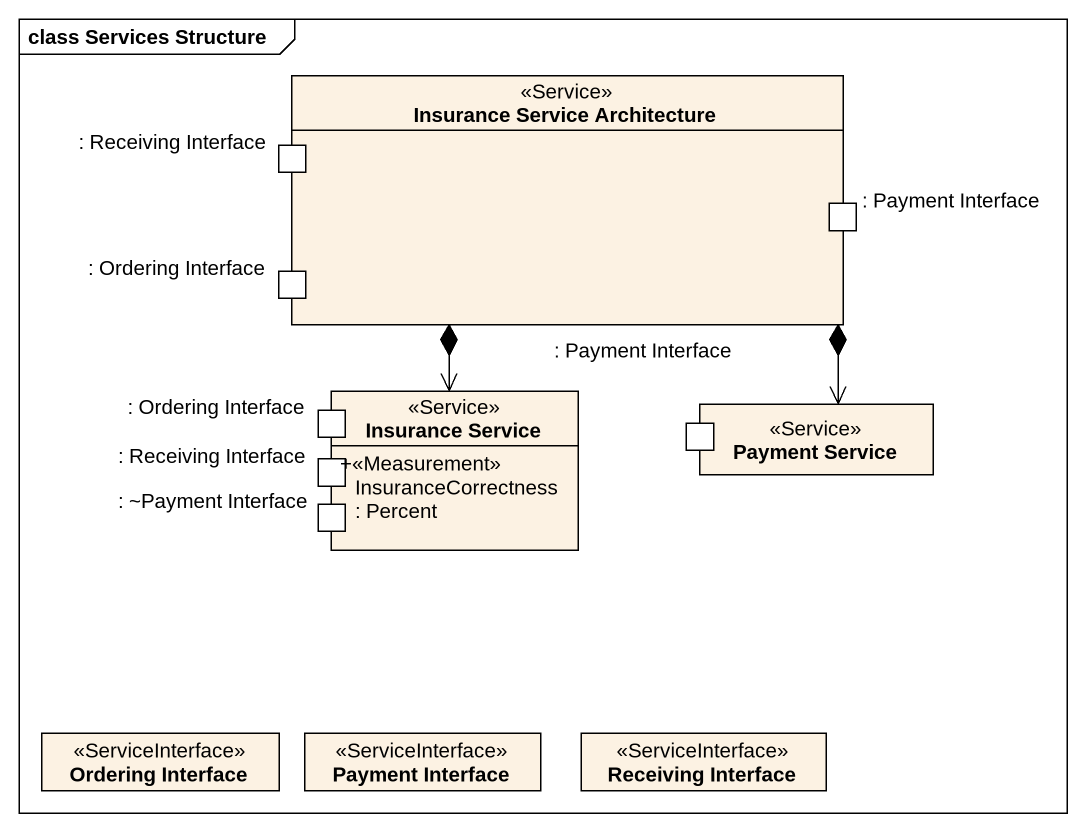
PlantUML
@startuml
mainframe class Services Structure
allowmixing
hide circle
hide empty members
skinparam classAttributeIconSize 0
rectangle "Insurance Service Architecture" as Insurance_Service <<Service>> {
  port ": Receiving Interface" as Receiving_Interface
  port ": Payment Interface" as Payment_Interface
  port ": Ordering Interface" as Ordering_Interface
}
class "Insurance Service" as Insurance_Service_2 <<Service>> {
  +<<Measurement>> InsuranceCorrectness : Percent
  -- ports --
  : Ordering Interface
  : Receiving Interface
  : ~Payment Interface
}
rectangle "Payment Service" as Payment_Service <<Service>> {
  port ": Payment Interface" as Payment_Interface_2
}
class "Ordering Interface" as Ordering_Interface_3 <<ServiceInterface>>
class "Payment Interface" as Payment_Interface_4 <<ServiceInterface>>
class "Receiving Interface" as Receiving_Interface_3 <<ServiceInterface>>
Insurance_Service *--> Insurance_Service_2
Insurance_Service *--> Payment_Service
@enduml
